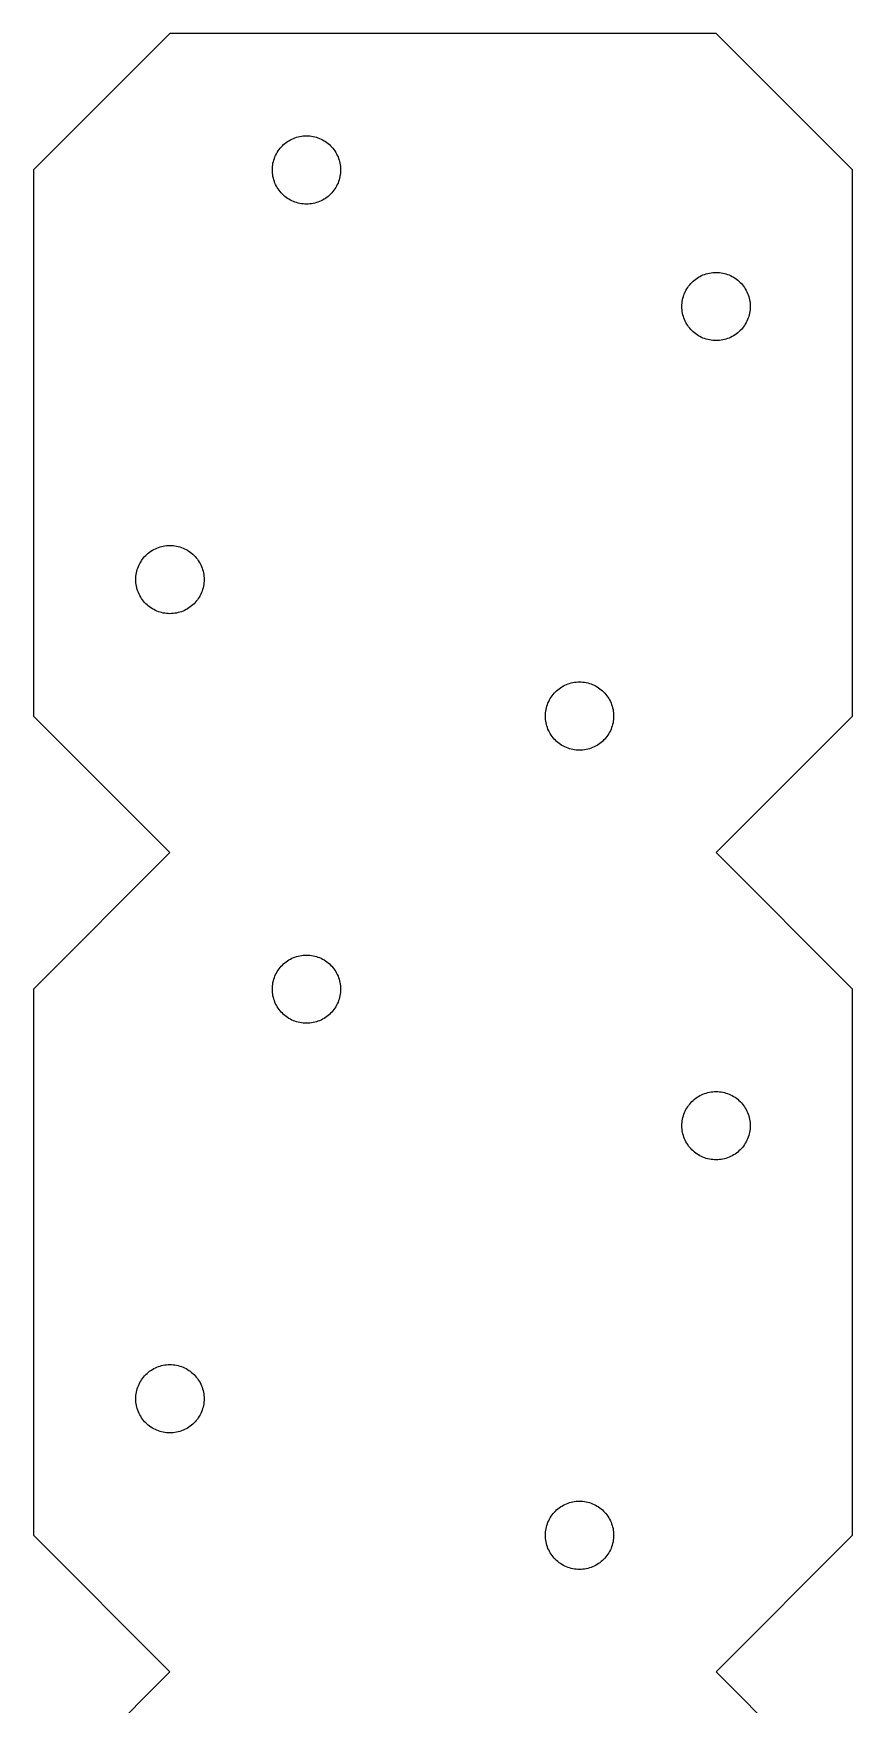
# Model space of a CAD drawing. Header units: metres. Extents: x -12 to 12, y -12 to 84.
# Drawn here: x -12 to 12, y 35.04 to 84 of the extents above; entities that cross this region are included whole.
import ezdxf

# ---------------------------------------------------------------- set-up
doc = ezdxf.new("R2010")
doc.units = ezdxf.units.M

msp = doc.modelspace()

# ---------------------------------------------------------------- linework, layer by layer
for p, q in [((-8, 84), (-12, 80)), ((8, 84), (-8, 84)), ((12, 80), (8, 84)), ((-4.63438, 80.773), (-4.59569, 80.8032)), ((-4.59569, 80.8032), (-4.55556, 80.8315)), ((-4.55556, 80.8315), (-4.5141, 80.8577)), ((-4.5141, 80.8577), (-4.47139, 80.8819)), ((-4.47139, 80.8819), (-4.42755, 80.904)), ((-4.42755, 80.904), (-4.38268, 80.9239)), ((-4.38268, 80.9239), (-4.33688, 80.9415)), ((-4.33688, 80.9415), (-4.29028, 80.9569)), ((-4.29028, 80.9569), (-4.24297, 80.97)), ((-4.24297, 80.97), (-4.19508, 80.9808)), ((-4.19508, 80.9808), (-4.14673, 80.9892)), ((-4.14673, 80.9892), (-4.09801, 80.9952)), ((-4.09801, 80.9952), (-4.04906, 80.9988)), ((-4.04906, 80.9988), (-4, 81)), ((-4, 81), (-3.95093, 80.9988)), ((-3.95093, 80.9988), (-3.90198, 80.9952)), ((-3.90198, 80.9952), (-3.85326, 80.9892)), ((-3.85326, 80.9892), (-3.8049, 80.9808)), ((-3.8049, 80.9808), (-3.75702, 80.97)), ((-3.75702, 80.97), (-3.7097, 80.9569)), ((-3.7097, 80.9569), (-3.6631, 80.9415)), ((-3.6631, 80.9415), (-3.61731, 80.9239)), ((-3.61731, 80.9239), (-3.57243, 80.904)), ((-3.57243, 80.904), (-3.52859, 80.8819)), ((-3.52859, 80.8819), (-3.48589, 80.8577)), ((-3.48589, 80.8577), (-3.44443, 80.8315)), ((-3.44443, 80.8315), (-3.4043, 80.8032)), ((-3.4043, 80.8032), (-3.3656, 80.773)), ((-4.95694, 80.2903), (-4.94154, 80.3369)), ((-4.94154, 80.3369), (-4.92387, 80.3827)), ((-4.92387, 80.3827), (-4.90398, 80.4276)), ((-4.90398, 80.4276), (-4.88191, 80.4714)), ((-4.88191, 80.4714), (-4.85773, 80.5141)), ((-4.85773, 80.5141), (-4.83147, 80.5556)), ((-4.83147, 80.5556), (-4.80321, 80.5957)), ((-4.80321, 80.5957), (-4.77301, 80.6344)), ((-4.77301, 80.6344), (-4.74094, 80.6716)), ((-4.74094, 80.6716), (-4.70709, 80.7071)), ((-4.70709, 80.7071), (-4.67155, 80.741)), ((-4.67155, 80.741), (-4.63438, 80.773)), ((-3.3656, 80.773), (-3.32843, 80.741)), ((-3.32843, 80.741), (-3.29289, 80.7071)), ((-3.29289, 80.7071), (-3.25905, 80.6716)), ((-3.25905, 80.6716), (-3.22697, 80.6344)), ((-3.22697, 80.6344), (-3.19678, 80.5957)), ((-3.19678, 80.5957), (-3.16852, 80.5556)), ((-3.16852, 80.5556), (-3.14226, 80.5141)), ((-3.14226, 80.5141), (-3.11807, 80.4714)), ((-3.11807, 80.4714), (-3.09601, 80.4276)), ((-3.09601, 80.4276), (-3.07611, 80.3827)), ((-3.07611, 80.3827), (-3.05844, 80.3369)), ((-3.05844, 80.3369), (-3.04305, 80.2903)), ((-12, 80), (-12, 64)), ((-5, 80), (-4.99879, 80.0491)), ((-4.99879, 79.9509), (-5, 80)), ((-4.99879, 80.0491), (-4.99518, 80.098)), ((-4.99518, 79.902), (-4.99879, 79.9509)), ((-4.99518, 80.098), (-4.98917, 80.1467)), ((-4.98917, 79.8533), (-4.99518, 79.902)), ((-4.98917, 80.1467), (-4.98077, 80.1951)), ((-4.98077, 79.8049), (-4.98917, 79.8533)), ((-4.98077, 80.1951), (-4.97002, 80.243)), ((-4.97002, 79.757), (-4.98077, 79.8049)), ((-4.97002, 80.243), (-4.95694, 80.2903)), ((-3.04305, 80.2903), (-3.02997, 80.243)), ((-3.02997, 80.243), (-3.01921, 80.1951)), ((-3.01921, 79.8049), (-3.02997, 79.757)), ((-3.01921, 80.1951), (-3.01082, 80.1467)), ((-3.01082, 79.8533), (-3.01921, 79.8049)), ((-3.01082, 80.1467), (-3.00481, 80.098)), ((-3.00481, 79.902), (-3.01082, 79.8533)), ((-3.00481, 80.098), (-3.00119, 80.0491)), ((-3.00119, 79.9509), (-3.00481, 79.902)), ((-3.00119, 80.0491), (-3, 80)), ((-3, 80), (-3.00119, 79.9509)), ((12, 64), (12, 80)), ((-4.95694, 79.7097), (-4.97002, 79.757)), ((-4.94154, 79.6631), (-4.95694, 79.7097)), ((-4.92387, 79.6173), (-4.94154, 79.6631)), ((-4.90398, 79.5724), (-4.92387, 79.6173)), ((-4.88191, 79.5286), (-4.90398, 79.5724)), ((-4.85773, 79.4859), (-4.88191, 79.5286)), ((-4.83147, 79.4444), (-4.85773, 79.4859)), ((-4.80321, 79.4043), (-4.83147, 79.4444)), ((-4.77301, 79.3656), (-4.80321, 79.4043)), ((-4.74094, 79.3284), (-4.77301, 79.3656)), ((-4.70709, 79.2929), (-4.74094, 79.3284)), ((-3.25905, 79.3284), (-3.29289, 79.2929)), ((-3.22697, 79.3656), (-3.25905, 79.3284)), ((-3.19678, 79.4043), (-3.22697, 79.3656)), ((-3.16852, 79.4444), (-3.19678, 79.4043)), ((-3.14226, 79.4859), (-3.16852, 79.4444)), ((-3.11807, 79.5286), (-3.14226, 79.4859)), ((-3.09601, 79.5724), (-3.11807, 79.5286)), ((-3.07611, 79.6173), (-3.09601, 79.5724)), ((-3.05844, 79.6631), (-3.07611, 79.6173)), ((-3.04305, 79.7097), (-3.05844, 79.6631)), ((-3.02997, 79.757), (-3.04305, 79.7097)), ((-4.67155, 79.259), (-4.70709, 79.2929)), ((-4.63438, 79.227), (-4.67155, 79.259)), ((-4.59569, 79.1968), (-4.63438, 79.227)), ((-4.55556, 79.1685), (-4.59569, 79.1968)), ((-4.5141, 79.1423), (-4.55556, 79.1685)), ((-4.47139, 79.1181), (-4.5141, 79.1423)), ((-4.42755, 79.096), (-4.47139, 79.1181)), ((-4.38268, 79.0761), (-4.42755, 79.096)), ((-4.33688, 79.0585), (-4.38268, 79.0761)), ((-4.29028, 79.0431), (-4.33688, 79.0585)), ((-4.24297, 79.03), (-4.29028, 79.0431)), ((-4.19508, 79.0192), (-4.24297, 79.03)), ((-4.14673, 79.0108), (-4.19508, 79.0192)), ((-4.09801, 79.0048), (-4.14673, 79.0108)), ((-4.04906, 79.0012), (-4.09801, 79.0048)), ((-4, 79), (-4.04906, 79.0012)), ((-3.95093, 79.0012), (-4, 79)), ((-3.90198, 79.0048), (-3.95093, 79.0012)), ((-3.85326, 79.0108), (-3.90198, 79.0048)), ((-3.8049, 79.0192), (-3.85326, 79.0108)), ((-3.75702, 79.03), (-3.8049, 79.0192)), ((-3.7097, 79.0431), (-3.75702, 79.03)), ((-3.6631, 79.0585), (-3.7097, 79.0431)), ((-3.61731, 79.0761), (-3.6631, 79.0585)), ((-3.57243, 79.096), (-3.61731, 79.0761)), ((-3.52859, 79.1181), (-3.57243, 79.096)), ((-3.48589, 79.1423), (-3.52859, 79.1181)), ((-3.44443, 79.1685), (-3.48589, 79.1423)), ((-3.4043, 79.1968), (-3.44443, 79.1685)), ((-3.3656, 79.227), (-3.4043, 79.1968)), ((-3.32843, 79.259), (-3.3656, 79.227)), ((-3.29289, 79.2929), (-3.32843, 79.259)), ((7.48589, 76.8577), (7.52859, 76.8819)), ((7.52859, 76.8819), (7.57243, 76.904)), ((7.57243, 76.904), (7.61731, 76.9239)), ((7.61731, 76.9239), (7.6631, 76.9415)), ((7.6631, 76.9415), (7.7097, 76.9569)), ((7.7097, 76.9569), (7.75702, 76.97)), ((7.75702, 76.97), (7.8049, 76.9808)), ((7.8049, 76.9808), (7.85326, 76.9892)), ((7.85326, 76.9892), (7.90198, 76.9952)), ((7.90198, 76.9952), (7.95093, 76.9988)), ((7.95093, 76.9988), (8, 77)), ((8, 77), (8.04906, 76.9988)), ((8.04906, 76.9988), (8.09801, 76.9952)), ((8.09801, 76.9952), (8.14673, 76.9892)), ((8.14673, 76.9892), (8.19508, 76.9808)), ((8.19508, 76.9808), (8.24297, 76.97)), ((8.24297, 76.97), (8.29028, 76.9569)), ((8.29028, 76.9569), (8.33688, 76.9415)), ((8.33688, 76.9415), (8.38268, 76.9239)), ((8.38268, 76.9239), (8.42755, 76.904)), ((8.42755, 76.904), (8.47139, 76.8819)), ((8.47139, 76.8819), (8.5141, 76.8577)), ((7.05844, 76.3369), (7.07611, 76.3827)), ((7.07611, 76.3827), (7.09601, 76.4276)), ((7.09601, 76.4276), (7.11807, 76.4714)), ((7.11807, 76.4714), (7.14226, 76.5141)), ((7.14226, 76.5141), (7.16852, 76.5556)), ((7.16852, 76.5556), (7.19678, 76.5957)), ((7.19678, 76.5957), (7.22697, 76.6344)), ((7.22697, 76.6344), (7.25905, 76.6716)), ((7.25905, 76.6716), (7.29289, 76.7071)), ((7.29289, 76.7071), (7.32843, 76.741)), ((7.32843, 76.741), (7.3656, 76.773)), ((7.3656, 76.773), (7.4043, 76.8032)), ((7.4043, 76.8032), (7.44443, 76.8315)), ((7.44443, 76.8315), (7.48589, 76.8577)), ((8.5141, 76.8577), (8.55556, 76.8315)), ((8.55556, 76.8315), (8.59569, 76.8032)), ((8.59569, 76.8032), (8.63438, 76.773)), ((8.63438, 76.773), (8.67155, 76.741)), ((8.67155, 76.741), (8.70709, 76.7071)), ((8.70709, 76.7071), (8.74094, 76.6716)), ((8.74094, 76.6716), (8.77301, 76.6344)), ((8.77301, 76.6344), (8.80321, 76.5957)), ((8.80321, 76.5957), (8.83147, 76.5556)), ((8.83147, 76.5556), (8.85773, 76.5141)), ((8.85773, 76.5141), (8.88191, 76.4714)), ((8.88191, 76.4714), (8.90398, 76.4276)), ((8.90398, 76.4276), (8.92387, 76.3827)), ((8.92387, 76.3827), (8.94154, 76.3369)), ((7, 76), (7.00119, 76.0491)), ((7.00119, 75.9509), (7, 76)), ((7.00119, 76.0491), (7.00481, 76.098)), ((7.00481, 75.902), (7.00119, 75.9509)), ((7.00481, 76.098), (7.01082, 76.1467)), ((7.01082, 75.8533), (7.00481, 75.902)), ((7.01082, 76.1467), (7.01921, 76.1951)), ((7.01921, 76.1951), (7.02997, 76.243)), ((7.02997, 76.243), (7.04305, 76.2903)), ((7.04305, 76.2903), (7.05844, 76.3369)), ((8.94154, 76.3369), (8.95694, 76.2903)), ((8.95694, 76.2903), (8.97002, 76.243)), ((8.97002, 76.243), (8.98077, 76.1951)), ((8.98077, 76.1951), (8.98917, 76.1467)), ((8.98917, 76.1467), (8.99518, 76.098)), ((8.99518, 75.902), (8.98917, 75.8533)), ((8.99518, 76.098), (8.99879, 76.0491)), ((8.99879, 75.9509), (8.99518, 75.902)), ((8.99879, 76.0491), (9, 76)), ((9, 76), (8.99879, 75.9509)), ((7.01921, 75.8049), (7.01082, 75.8533)), ((7.02997, 75.757), (7.01921, 75.8049)), ((7.04305, 75.7097), (7.02997, 75.757)), ((7.05844, 75.6631), (7.04305, 75.7097)), ((7.07611, 75.6173), (7.05844, 75.6631)), ((7.09601, 75.5724), (7.07611, 75.6173)), ((7.11807, 75.5286), (7.09601, 75.5724)), ((7.14226, 75.4859), (7.11807, 75.5286)), ((7.16852, 75.4444), (7.14226, 75.4859)), ((7.19678, 75.4043), (7.16852, 75.4444)), ((7.22697, 75.3656), (7.19678, 75.4043)), ((8.80321, 75.4043), (8.77301, 75.3656)), ((8.83147, 75.4444), (8.80321, 75.4043)), ((8.85773, 75.4859), (8.83147, 75.4444)), ((8.88191, 75.5286), (8.85773, 75.4859)), ((8.90398, 75.5724), (8.88191, 75.5286)), ((8.92387, 75.6173), (8.90398, 75.5724)), ((8.94154, 75.6631), (8.92387, 75.6173)), ((8.95694, 75.7097), (8.94154, 75.6631)), ((8.97002, 75.757), (8.95694, 75.7097)), ((8.98077, 75.8049), (8.97002, 75.757)), ((8.98917, 75.8533), (8.98077, 75.8049)), ((7.25905, 75.3284), (7.22697, 75.3656)), ((7.29289, 75.2929), (7.25905, 75.3284)), ((7.32843, 75.259), (7.29289, 75.2929)), ((7.3656, 75.227), (7.32843, 75.259)), ((7.4043, 75.1968), (7.3656, 75.227)), ((7.44443, 75.1685), (7.4043, 75.1968)), ((7.48589, 75.1423), (7.44443, 75.1685)), ((7.52859, 75.1181), (7.48589, 75.1423)), ((7.57243, 75.096), (7.52859, 75.1181)), ((7.61731, 75.0761), (7.57243, 75.096)), ((7.6631, 75.0585), (7.61731, 75.0761)), ((7.7097, 75.0431), (7.6631, 75.0585)), ((7.75702, 75.03), (7.7097, 75.0431)), ((7.8049, 75.0192), (7.75702, 75.03)), ((7.85326, 75.0108), (7.8049, 75.0192)), ((7.90198, 75.0048), (7.85326, 75.0108)), ((7.95093, 75.0012), (7.90198, 75.0048)), ((8, 75), (7.95093, 75.0012)), ((8.04906, 75.0012), (8, 75)), ((8.09801, 75.0048), (8.04906, 75.0012)), ((8.14673, 75.0108), (8.09801, 75.0048)), ((8.19508, 75.0192), (8.14673, 75.0108)), ((8.24297, 75.03), (8.19508, 75.0192)), ((8.29028, 75.0431), (8.24297, 75.03)), ((8.33688, 75.0585), (8.29028, 75.0431)), ((8.38268, 75.0761), (8.33688, 75.0585)), ((8.42755, 75.096), (8.38268, 75.0761)), ((8.47139, 75.1181), (8.42755, 75.096)), ((8.5141, 75.1423), (8.47139, 75.1181)), ((8.55556, 75.1685), (8.5141, 75.1423)), ((8.59569, 75.1968), (8.55556, 75.1685)), ((8.63438, 75.227), (8.59569, 75.1968)), ((8.67155, 75.259), (8.63438, 75.227)), ((8.70709, 75.2929), (8.67155, 75.259)), ((8.74094, 75.3284), (8.70709, 75.2929)), ((8.77301, 75.3656), (8.74094, 75.3284)), ((-8.85773, 68.5141), (-8.83147, 68.5556)), ((-8.83147, 68.5556), (-8.80321, 68.5957)), ((-8.80321, 68.5957), (-8.77301, 68.6344)), ((-8.77301, 68.6344), (-8.74094, 68.6716)), ((-8.74094, 68.6716), (-8.70709, 68.7071)), ((-8.70709, 68.7071), (-8.67155, 68.741)), ((-8.67155, 68.741), (-8.63438, 68.773)), ((-8.63438, 68.773), (-8.59569, 68.8032)), ((-8.59569, 68.8032), (-8.55556, 68.8315)), ((-8.55556, 68.8315), (-8.5141, 68.8577)), ((-8.5141, 68.8577), (-8.47139, 68.8819)), ((-8.47139, 68.8819), (-8.42755, 68.904)), ((-8.42755, 68.904), (-8.38268, 68.9239)), ((-8.38268, 68.9239), (-8.33688, 68.9415)), ((-8.33688, 68.9415), (-8.29028, 68.9569)), ((-8.29028, 68.9569), (-8.24297, 68.97)), ((-8.24297, 68.97), (-8.19508, 68.9808)), ((-8.19508, 68.9808), (-8.14673, 68.9892)), ((-8.14673, 68.9892), (-8.09801, 68.9952)), ((-8.09801, 68.9952), (-8.04906, 68.9988)), ((-8.04906, 68.9988), (-8, 69)), ((-8, 69), (-7.95093, 68.9988)), ((-7.95093, 68.9988), (-7.90198, 68.9952)), ((-7.90198, 68.9952), (-7.85326, 68.9892)), ((-7.85326, 68.9892), (-7.8049, 68.9808)), ((-7.8049, 68.9808), (-7.75702, 68.97)), ((-7.75702, 68.97), (-7.7097, 68.9569)), ((-7.7097, 68.9569), (-7.6631, 68.9415)), ((-7.6631, 68.9415), (-7.61731, 68.9239)), ((-7.61731, 68.9239), (-7.57243, 68.904)), ((-7.57243, 68.904), (-7.52859, 68.8819)), ((-7.52859, 68.8819), (-7.48589, 68.8577)), ((-7.48589, 68.8577), (-7.44443, 68.8315)), ((-7.44443, 68.8315), (-7.4043, 68.8032)), ((-7.4043, 68.8032), (-7.3656, 68.773)), ((-7.3656, 68.773), (-7.32843, 68.741)), ((-7.32843, 68.741), (-7.29289, 68.7071)), ((-7.29289, 68.7071), (-7.25905, 68.6716)), ((-7.25905, 68.6716), (-7.22697, 68.6344)), ((-7.22697, 68.6344), (-7.19678, 68.5957)), ((-7.19678, 68.5957), (-7.16852, 68.5556)), ((-7.16852, 68.5556), (-7.14226, 68.5141)), ((-8.99879, 68.0491), (-8.99518, 68.098)), ((-8.99518, 68.098), (-8.98917, 68.1467)), ((-8.98917, 68.1467), (-8.98077, 68.1951)), ((-8.98077, 68.1951), (-8.97002, 68.243)), ((-8.97002, 68.243), (-8.95694, 68.2903)), ((-8.95694, 68.2903), (-8.94154, 68.3369)), ((-8.94154, 68.3369), (-8.92387, 68.3827)), ((-8.92387, 68.3827), (-8.90398, 68.4276)), ((-8.90398, 68.4276), (-8.88191, 68.4714)), ((-8.88191, 68.4714), (-8.85773, 68.5141)), ((-7.14226, 68.5141), (-7.11807, 68.4714)), ((-7.11807, 68.4714), (-7.09601, 68.4276)), ((-7.09601, 68.4276), (-7.07611, 68.3827)), ((-7.07611, 68.3827), (-7.05844, 68.3369)), ((-7.05844, 68.3369), (-7.04305, 68.2903)), ((-7.04305, 68.2903), (-7.02997, 68.243)), ((-7.02997, 68.243), (-7.01921, 68.1951)), ((-7.01921, 68.1951), (-7.01082, 68.1467)), ((-7.01082, 68.1467), (-7.00481, 68.098)), ((-7.00481, 68.098), (-7.00119, 68.0491)), ((-9, 68), (-8.99879, 68.0491)), ((-8.99879, 67.9509), (-9, 68)), ((-8.99518, 67.902), (-8.99879, 67.9509)), ((-8.98917, 67.8533), (-8.99518, 67.902)), ((-8.98077, 67.8049), (-8.98917, 67.8533)), ((-8.97002, 67.757), (-8.98077, 67.8049)), ((-8.95694, 67.7097), (-8.97002, 67.757)), ((-8.94154, 67.6631), (-8.95694, 67.7097)), ((-8.92387, 67.6173), (-8.94154, 67.6631)), ((-8.90398, 67.5724), (-8.92387, 67.6173)), ((-8.88191, 67.5286), (-8.90398, 67.5724)), ((-7.09601, 67.5724), (-7.11807, 67.5286)), ((-7.07611, 67.6173), (-7.09601, 67.5724)), ((-7.05844, 67.6631), (-7.07611, 67.6173)), ((-7.04305, 67.7097), (-7.05844, 67.6631)), ((-7.02997, 67.757), (-7.04305, 67.7097)), ((-7.01921, 67.8049), (-7.02997, 67.757)), ((-7.01082, 67.8533), (-7.01921, 67.8049)), ((-7.00481, 67.902), (-7.01082, 67.8533)), ((-7.00119, 67.9509), (-7.00481, 67.902)), ((-7.00119, 68.0491), (-7, 68)), ((-7, 68), (-7.00119, 67.9509)), ((-8.85773, 67.4859), (-8.88191, 67.5286)), ((-8.83147, 67.4444), (-8.85773, 67.4859)), ((-8.80321, 67.4043), (-8.83147, 67.4444)), ((-8.77301, 67.3656), (-8.80321, 67.4043)), ((-8.74094, 67.3284), (-8.77301, 67.3656)), ((-8.70709, 67.2929), (-8.74094, 67.3284)), ((-8.67155, 67.259), (-8.70709, 67.2929)), ((-8.63438, 67.227), (-8.67155, 67.259)), ((-8.59569, 67.1968), (-8.63438, 67.227)), ((-8.55556, 67.1685), (-8.59569, 67.1968)), ((-8.5141, 67.1423), (-8.55556, 67.1685)), ((-8.47139, 67.1181), (-8.5141, 67.1423)), ((-8.42755, 67.096), (-8.47139, 67.1181)), ((-8.38268, 67.0761), (-8.42755, 67.096)), ((-8.33688, 67.0585), (-8.38268, 67.0761)), ((-7.61731, 67.0761), (-7.6631, 67.0585)), ((-7.57243, 67.096), (-7.61731, 67.0761)), ((-7.52859, 67.1181), (-7.57243, 67.096)), ((-7.48589, 67.1423), (-7.52859, 67.1181)), ((-7.44443, 67.1685), (-7.48589, 67.1423)), ((-7.4043, 67.1968), (-7.44443, 67.1685)), ((-7.3656, 67.227), (-7.4043, 67.1968)), ((-7.32843, 67.259), (-7.3656, 67.227)), ((-7.29289, 67.2929), (-7.32843, 67.259)), ((-7.25905, 67.3284), (-7.29289, 67.2929)), ((-7.22697, 67.3656), (-7.25905, 67.3284)), ((-7.19678, 67.4043), (-7.22697, 67.3656)), ((-7.16852, 67.4444), (-7.19678, 67.4043)), ((-7.14226, 67.4859), (-7.16852, 67.4444)), ((-7.11807, 67.5286), (-7.14226, 67.4859)), ((-8.29028, 67.0431), (-8.33688, 67.0585)), ((-8.24297, 67.03), (-8.29028, 67.0431)), ((-8.19508, 67.0192), (-8.24297, 67.03)), ((-8.14673, 67.0108), (-8.19508, 67.0192)), ((-8.09801, 67.0048), (-8.14673, 67.0108)), ((-8.04906, 67.0012), (-8.09801, 67.0048)), ((-8, 67), (-8.04906, 67.0012)), ((-7.95093, 67.0012), (-8, 67)), ((-7.90198, 67.0048), (-7.95093, 67.0012)), ((-7.85326, 67.0108), (-7.90198, 67.0048)), ((-7.8049, 67.0192), (-7.85326, 67.0108)), ((-7.75702, 67.03), (-7.8049, 67.0192)), ((-7.7097, 67.0431), (-7.75702, 67.03)), ((-7.6631, 67.0585), (-7.7097, 67.0431)), ((3.19678, 64.5957), (3.22697, 64.6344)), ((3.22697, 64.6344), (3.25905, 64.6716)), ((3.25905, 64.6716), (3.29289, 64.7071)), ((3.29289, 64.7071), (3.32843, 64.741)), ((3.32843, 64.741), (3.3656, 64.773)), ((3.3656, 64.773), (3.4043, 64.8032)), ((3.4043, 64.8032), (3.44443, 64.8315)), ((3.44443, 64.8315), (3.48589, 64.8577)), ((3.48589, 64.8577), (3.52859, 64.8819)), ((3.52859, 64.8819), (3.57243, 64.904)), ((3.57243, 64.904), (3.61731, 64.9239)), ((3.61731, 64.9239), (3.6631, 64.9415)), ((3.6631, 64.9415), (3.7097, 64.9569)), ((3.7097, 64.9569), (3.75702, 64.97)), ((3.75702, 64.97), (3.8049, 64.9808)), ((3.8049, 64.9808), (3.85326, 64.9892)), ((3.85326, 64.9892), (3.90198, 64.9952)), ((3.90198, 64.9952), (3.95093, 64.9988)), ((3.95093, 64.9988), (4, 65)), ((4, 65), (4.04906, 64.9988)), ((4.04906, 64.9988), (4.09801, 64.9952)), ((4.09801, 64.9952), (4.14673, 64.9892)), ((4.14673, 64.9892), (4.19508, 64.9808)), ((4.19508, 64.9808), (4.24297, 64.97)), ((4.24297, 64.97), (4.29028, 64.9569)), ((4.29028, 64.9569), (4.33688, 64.9415)), ((4.33688, 64.9415), (4.38268, 64.9239)), ((4.38268, 64.9239), (4.42755, 64.904)), ((4.42755, 64.904), (4.47139, 64.8819)), ((4.47139, 64.8819), (4.5141, 64.8577)), ((4.5141, 64.8577), (4.55556, 64.8315)), ((4.55556, 64.8315), (4.59569, 64.8032)), ((4.59569, 64.8032), (4.63438, 64.773)), ((4.63438, 64.773), (4.67155, 64.741)), ((4.67155, 64.741), (4.70709, 64.7071)), ((4.70709, 64.7071), (4.74094, 64.6716)), ((4.74094, 64.6716), (4.77301, 64.6344)), ((4.77301, 64.6344), (4.80321, 64.5957)), ((3.00481, 64.098), (3.01082, 64.1467)), ((3.01082, 64.1467), (3.01921, 64.1951)), ((3.01921, 64.1951), (3.02997, 64.243)), ((3.02997, 64.243), (3.04305, 64.2903)), ((3.04305, 64.2903), (3.05844, 64.3369)), ((3.05844, 64.3369), (3.07611, 64.3827)), ((3.07611, 64.3827), (3.09601, 64.4276)), ((3.09601, 64.4276), (3.11807, 64.4714)), ((3.11807, 64.4714), (3.14226, 64.5141)), ((3.14226, 64.5141), (3.16852, 64.5556)), ((3.16852, 64.5556), (3.19678, 64.5957)), ((4.80321, 64.5957), (4.83147, 64.5556)), ((4.83147, 64.5556), (4.85773, 64.5141)), ((4.85773, 64.5141), (4.88191, 64.4714)), ((4.88191, 64.4714), (4.90398, 64.4276)), ((4.90398, 64.4276), (4.92387, 64.3827)), ((4.92387, 64.3827), (4.94154, 64.3369)), ((4.94154, 64.3369), (4.95694, 64.2903)), ((4.95694, 64.2903), (4.97002, 64.243)), ((4.97002, 64.243), (4.98077, 64.1951)), ((4.98077, 64.1951), (4.98917, 64.1467)), ((4.98917, 64.1467), (4.99518, 64.098)), ((-12, 64), (-8, 60)), ((3, 64), (3.00119, 64.0491)), ((3.00119, 63.9509), (3, 64)), ((3.00119, 64.0491), (3.00481, 64.098)), ((3.00481, 63.902), (3.00119, 63.9509)), ((3.01082, 63.8533), (3.00481, 63.902)), ((3.01921, 63.8049), (3.01082, 63.8533)), ((3.02997, 63.757), (3.01921, 63.8049)), ((3.04305, 63.7097), (3.02997, 63.757)), ((3.05844, 63.6631), (3.04305, 63.7097)), ((3.07611, 63.6173), (3.05844, 63.6631)), ((4.94154, 63.6631), (4.92387, 63.6173)), ((4.95694, 63.7097), (4.94154, 63.6631)), ((4.97002, 63.757), (4.95694, 63.7097)), ((4.98077, 63.8049), (4.97002, 63.757)), ((4.98917, 63.8533), (4.98077, 63.8049)), ((4.99518, 63.902), (4.98917, 63.8533)), ((4.99518, 64.098), (4.99879, 64.0491)), ((4.99879, 63.9509), (4.99518, 63.902)), ((4.99879, 64.0491), (5, 64)), ((5, 64), (4.99879, 63.9509)), ((8, 60), (12, 64)), ((3.09601, 63.5724), (3.07611, 63.6173)), ((3.11807, 63.5286), (3.09601, 63.5724)), ((3.14226, 63.4859), (3.11807, 63.5286)), ((3.16852, 63.4444), (3.14226, 63.4859)), ((3.19678, 63.4043), (3.16852, 63.4444)), ((3.22697, 63.3656), (3.19678, 63.4043)), ((3.25905, 63.3284), (3.22697, 63.3656)), ((3.29289, 63.2929), (3.25905, 63.3284)), ((3.32843, 63.259), (3.29289, 63.2929)), ((3.3656, 63.227), (3.32843, 63.259)), ((3.4043, 63.1968), (3.3656, 63.227)), ((3.44443, 63.1685), (3.4043, 63.1968)), ((3.48589, 63.1423), (3.44443, 63.1685)), ((4.55556, 63.1685), (4.5141, 63.1423)), ((4.59569, 63.1968), (4.55556, 63.1685)), ((4.63438, 63.227), (4.59569, 63.1968)), ((4.67155, 63.259), (4.63438, 63.227)), ((4.70709, 63.2929), (4.67155, 63.259)), ((4.74094, 63.3284), (4.70709, 63.2929)), ((4.77301, 63.3656), (4.74094, 63.3284)), ((4.80321, 63.4043), (4.77301, 63.3656)), ((4.83147, 63.4444), (4.80321, 63.4043)), ((4.85773, 63.4859), (4.83147, 63.4444)), ((4.88191, 63.5286), (4.85773, 63.4859)), ((4.90398, 63.5724), (4.88191, 63.5286)), ((4.92387, 63.6173), (4.90398, 63.5724)), ((3.52859, 63.1181), (3.48589, 63.1423)), ((3.57243, 63.096), (3.52859, 63.1181)), ((3.61731, 63.0761), (3.57243, 63.096)), ((3.6631, 63.0585), (3.61731, 63.0761)), ((3.7097, 63.0431), (3.6631, 63.0585)), ((3.75702, 63.03), (3.7097, 63.0431)), ((3.8049, 63.0192), (3.75702, 63.03)), ((3.85326, 63.0108), (3.8049, 63.0192)), ((3.90198, 63.0048), (3.85326, 63.0108)), ((3.95093, 63.0012), (3.90198, 63.0048)), ((4, 63), (3.95093, 63.0012)), ((4.04906, 63.0012), (4, 63)), ((4.09801, 63.0048), (4.04906, 63.0012)), ((4.14673, 63.0108), (4.09801, 63.0048)), ((4.19508, 63.0192), (4.14673, 63.0108)), ((4.24297, 63.03), (4.19508, 63.0192)), ((4.29028, 63.0431), (4.24297, 63.03)), ((4.33688, 63.0585), (4.29028, 63.0431)), ((4.38268, 63.0761), (4.33688, 63.0585)), ((4.42755, 63.096), (4.38268, 63.0761)), ((4.47139, 63.1181), (4.42755, 63.096)), ((4.5141, 63.1423), (4.47139, 63.1181)), ((-8, 60), (-12, 56)), ((12, 56), (8, 60)), ((-4.63438, 56.773), (-4.59569, 56.8032)), ((-4.59569, 56.8032), (-4.55556, 56.8315)), ((-4.55556, 56.8315), (-4.5141, 56.8577)), ((-4.5141, 56.8577), (-4.47139, 56.8819)), ((-4.47139, 56.8819), (-4.42755, 56.904)), ((-4.42755, 56.904), (-4.38268, 56.9239)), ((-4.38268, 56.9239), (-4.33688, 56.9415)), ((-4.33688, 56.9415), (-4.29028, 56.9569)), ((-4.29028, 56.9569), (-4.24297, 56.97)), ((-4.24297, 56.97), (-4.19508, 56.9808)), ((-4.19508, 56.9808), (-4.14673, 56.9892)), ((-4.14673, 56.9892), (-4.09801, 56.9952)), ((-4.09801, 56.9952), (-4.04906, 56.9988)), ((-4.04906, 56.9988), (-4, 57)), ((-4, 57), (-3.95093, 56.9988)), ((-3.95093, 56.9988), (-3.90198, 56.9952)), ((-3.90198, 56.9952), (-3.85326, 56.9892)), ((-3.85326, 56.9892), (-3.8049, 56.9808)), ((-3.8049, 56.9808), (-3.75702, 56.97)), ((-3.75702, 56.97), (-3.7097, 56.9569)), ((-3.7097, 56.9569), (-3.6631, 56.9415)), ((-3.6631, 56.9415), (-3.61731, 56.9239)), ((-3.61731, 56.9239), (-3.57243, 56.904)), ((-3.57243, 56.904), (-3.52859, 56.8819)), ((-3.52859, 56.8819), (-3.48589, 56.8577)), ((-3.48589, 56.8577), (-3.44443, 56.8315)), ((-3.44443, 56.8315), (-3.4043, 56.8032)), ((-3.4043, 56.8032), (-3.3656, 56.773)), ((-4.95694, 56.2903), (-4.94154, 56.3369)), ((-4.94154, 56.3369), (-4.92387, 56.3827)), ((-4.92387, 56.3827), (-4.90398, 56.4276)), ((-4.90398, 56.4276), (-4.88191, 56.4714)), ((-4.88191, 56.4714), (-4.85773, 56.5141)), ((-4.85773, 56.5141), (-4.83147, 56.5556)), ((-4.83147, 56.5556), (-4.80321, 56.5957)), ((-4.80321, 56.5957), (-4.77301, 56.6344)), ((-4.77301, 56.6344), (-4.74094, 56.6716)), ((-4.74094, 56.6716), (-4.70709, 56.7071)), ((-4.70709, 56.7071), (-4.67155, 56.741)), ((-4.67155, 56.741), (-4.63438, 56.773)), ((-3.3656, 56.773), (-3.32843, 56.741)), ((-3.32843, 56.741), (-3.29289, 56.7071)), ((-3.29289, 56.7071), (-3.25905, 56.6716)), ((-3.25905, 56.6716), (-3.22697, 56.6344)), ((-3.22697, 56.6344), (-3.19678, 56.5957)), ((-3.19678, 56.5957), (-3.16852, 56.5556)), ((-3.16852, 56.5556), (-3.14226, 56.5141)), ((-3.14226, 56.5141), (-3.11807, 56.4714)), ((-3.11807, 56.4714), (-3.09601, 56.4276)), ((-3.09601, 56.4276), (-3.07611, 56.3827)), ((-3.07611, 56.3827), (-3.05844, 56.3369)), ((-3.05844, 56.3369), (-3.04305, 56.2903)), ((-12, 56), (-12, 40)), ((-5, 56), (-4.99879, 56.0491)), ((-4.99879, 55.9509), (-5, 56)), ((-4.99879, 56.0491), (-4.99518, 56.098)), ((-4.99518, 55.902), (-4.99879, 55.9509)), ((-4.99518, 56.098), (-4.98917, 56.1467)), ((-4.98917, 55.8533), (-4.99518, 55.902)), ((-4.98917, 56.1467), (-4.98077, 56.1951)), ((-4.98077, 55.8049), (-4.98917, 55.8533)), ((-4.98077, 56.1951), (-4.97002, 56.243)), ((-4.97002, 56.243), (-4.95694, 56.2903)), ((-3.04305, 56.2903), (-3.02997, 56.243)), ((-3.02997, 56.243), (-3.01921, 56.1951)), ((-3.01921, 56.1951), (-3.01082, 56.1467)), ((-3.01082, 55.8533), (-3.01921, 55.8049)), ((-3.01082, 56.1467), (-3.00481, 56.098)), ((-3.00481, 55.902), (-3.01082, 55.8533)), ((-3.00481, 56.098), (-3.00119, 56.0491)), ((-3.00119, 55.9509), (-3.00481, 55.902)), ((-3.00119, 56.0491), (-3, 56)), ((-3, 56), (-3.00119, 55.9509)), ((12, 40), (12, 56)), ((-4.97002, 55.757), (-4.98077, 55.8049)), ((-4.95694, 55.7097), (-4.97002, 55.757)), ((-4.94154, 55.6631), (-4.95694, 55.7097)), ((-4.92387, 55.6173), (-4.94154, 55.6631)), ((-4.90398, 55.5724), (-4.92387, 55.6173)), ((-4.88191, 55.5286), (-4.90398, 55.5724)), ((-4.85773, 55.4859), (-4.88191, 55.5286)), ((-4.83147, 55.4444), (-4.85773, 55.4859)), ((-4.80321, 55.4043), (-4.83147, 55.4444)), ((-4.77301, 55.3656), (-4.80321, 55.4043)), ((-4.74094, 55.3284), (-4.77301, 55.3656)), ((-4.70709, 55.2929), (-4.74094, 55.3284)), ((-3.25905, 55.3284), (-3.29289, 55.2929)), ((-3.22697, 55.3656), (-3.25905, 55.3284)), ((-3.19678, 55.4043), (-3.22697, 55.3656)), ((-3.16852, 55.4444), (-3.19678, 55.4043)), ((-3.14226, 55.4859), (-3.16852, 55.4444)), ((-3.11807, 55.5286), (-3.14226, 55.4859)), ((-3.09601, 55.5724), (-3.11807, 55.5286)), ((-3.07611, 55.6173), (-3.09601, 55.5724)), ((-3.05844, 55.6631), (-3.07611, 55.6173)), ((-3.04305, 55.7097), (-3.05844, 55.6631)), ((-3.02997, 55.757), (-3.04305, 55.7097)), ((-3.01921, 55.8049), (-3.02997, 55.757)), ((-4.67155, 55.259), (-4.70709, 55.2929)), ((-4.63438, 55.227), (-4.67155, 55.259)), ((-4.59569, 55.1968), (-4.63438, 55.227)), ((-4.55556, 55.1685), (-4.59569, 55.1968)), ((-4.5141, 55.1423), (-4.55556, 55.1685)), ((-4.47139, 55.1181), (-4.5141, 55.1423)), ((-4.42755, 55.096), (-4.47139, 55.1181)), ((-4.38268, 55.0761), (-4.42755, 55.096)), ((-4.33688, 55.0585), (-4.38268, 55.0761)), ((-4.29028, 55.0431), (-4.33688, 55.0585)), ((-4.24297, 55.03), (-4.29028, 55.0431)), ((-4.19508, 55.0192), (-4.24297, 55.03)), ((-4.14673, 55.0108), (-4.19508, 55.0192)), ((-4.09801, 55.0048), (-4.14673, 55.0108)), ((-4.04906, 55.0012), (-4.09801, 55.0048)), ((-4, 55), (-4.04906, 55.0012)), ((-3.95093, 55.0012), (-4, 55)), ((-3.90198, 55.0048), (-3.95093, 55.0012)), ((-3.85326, 55.0108), (-3.90198, 55.0048)), ((-3.8049, 55.0192), (-3.85326, 55.0108)), ((-3.75702, 55.03), (-3.8049, 55.0192)), ((-3.7097, 55.0431), (-3.75702, 55.03)), ((-3.6631, 55.0585), (-3.7097, 55.0431)), ((-3.61731, 55.0761), (-3.6631, 55.0585)), ((-3.57243, 55.096), (-3.61731, 55.0761)), ((-3.52859, 55.1181), (-3.57243, 55.096)), ((-3.48589, 55.1423), (-3.52859, 55.1181)), ((-3.44443, 55.1685), (-3.48589, 55.1423)), ((-3.4043, 55.1968), (-3.44443, 55.1685)), ((-3.3656, 55.227), (-3.4043, 55.1968)), ((-3.32843, 55.259), (-3.3656, 55.227)), ((-3.29289, 55.2929), (-3.32843, 55.259)), ((7.48589, 52.8577), (7.52859, 52.8819)), ((7.52859, 52.8819), (7.57243, 52.904)), ((7.57243, 52.904), (7.61731, 52.9239)), ((7.61731, 52.9239), (7.6631, 52.9415)), ((7.6631, 52.9415), (7.7097, 52.9569)), ((7.7097, 52.9569), (7.75702, 52.97)), ((7.75702, 52.97), (7.8049, 52.9808)), ((7.8049, 52.9808), (7.85326, 52.9892)), ((7.85326, 52.9892), (7.90198, 52.9952)), ((7.90198, 52.9952), (7.95093, 52.9988)), ((7.95093, 52.9988), (8, 53)), ((8, 53), (8.04906, 52.9988)), ((8.04906, 52.9988), (8.09801, 52.9952)), ((8.09801, 52.9952), (8.14673, 52.9892)), ((8.14673, 52.9892), (8.19508, 52.9808)), ((8.19508, 52.9808), (8.24297, 52.97)), ((8.24297, 52.97), (8.29028, 52.9569)), ((8.29028, 52.9569), (8.33688, 52.9415)), ((8.33688, 52.9415), (8.38268, 52.9239)), ((8.38268, 52.9239), (8.42755, 52.904)), ((8.42755, 52.904), (8.47139, 52.8819)), ((8.47139, 52.8819), (8.5141, 52.8577)), ((7.07611, 52.3827), (7.09601, 52.4276)), ((7.09601, 52.4276), (7.11807, 52.4714)), ((7.11807, 52.4714), (7.14226, 52.5141)), ((7.14226, 52.5141), (7.16852, 52.5556)), ((7.16852, 52.5556), (7.19678, 52.5957)), ((7.19678, 52.5957), (7.22697, 52.6344)), ((7.22697, 52.6344), (7.25905, 52.6716)), ((7.25905, 52.6716), (7.29289, 52.7071)), ((7.29289, 52.7071), (7.32843, 52.741)), ((7.32843, 52.741), (7.3656, 52.773)), ((7.3656, 52.773), (7.4043, 52.8032)), ((7.4043, 52.8032), (7.44443, 52.8315)), ((7.44443, 52.8315), (7.48589, 52.8577)), ((8.5141, 52.8577), (8.55556, 52.8315)), ((8.55556, 52.8315), (8.59569, 52.8032)), ((8.59569, 52.8032), (8.63438, 52.773)), ((8.63438, 52.773), (8.67155, 52.741)), ((8.67155, 52.741), (8.70709, 52.7071)), ((8.70709, 52.7071), (8.74094, 52.6716)), ((8.74094, 52.6716), (8.77301, 52.6344)), ((8.77301, 52.6344), (8.80321, 52.5957)), ((8.80321, 52.5957), (8.83147, 52.5556)), ((8.83147, 52.5556), (8.85773, 52.5141)), ((8.85773, 52.5141), (8.88191, 52.4714)), ((8.88191, 52.4714), (8.90398, 52.4276)), ((8.90398, 52.4276), (8.92387, 52.3827)), ((7, 52), (7.00119, 52.0491)), ((7.00119, 51.9509), (7, 52)), ((7.00119, 52.0491), (7.00481, 52.098)), ((7.00481, 51.902), (7.00119, 51.9509)), ((7.00481, 52.098), (7.01082, 52.1467)), ((7.01082, 51.8533), (7.00481, 51.902)), ((7.01082, 52.1467), (7.01921, 52.1951)), ((7.01921, 52.1951), (7.02997, 52.243)), ((7.02997, 52.243), (7.04305, 52.2903)), ((7.04305, 52.2903), (7.05844, 52.3369)), ((7.05844, 52.3369), (7.07611, 52.3827)), ((8.92387, 52.3827), (8.94154, 52.3369)), ((8.94154, 52.3369), (8.95694, 52.2903)), ((8.95694, 52.2903), (8.97002, 52.243)), ((8.97002, 52.243), (8.98077, 52.1951)), ((8.98077, 52.1951), (8.98917, 52.1467)), ((8.98917, 52.1467), (8.99518, 52.098)), ((8.99518, 51.902), (8.98917, 51.8533)), ((8.99518, 52.098), (8.99879, 52.0491)), ((8.99879, 51.9509), (8.99518, 51.902)), ((8.99879, 52.0491), (9, 52)), ((9, 52), (8.99879, 51.9509)), ((7.01921, 51.8049), (7.01082, 51.8533)), ((7.02997, 51.757), (7.01921, 51.8049)), ((7.04305, 51.7097), (7.02997, 51.757)), ((7.05844, 51.6631), (7.04305, 51.7097)), ((7.07611, 51.6173), (7.05844, 51.6631)), ((7.09601, 51.5724), (7.07611, 51.6173)), ((7.11807, 51.5286), (7.09601, 51.5724)), ((7.14226, 51.4859), (7.11807, 51.5286)), ((7.16852, 51.4444), (7.14226, 51.4859)), ((7.19678, 51.4043), (7.16852, 51.4444)), ((8.83147, 51.4444), (8.80321, 51.4043)), ((8.85773, 51.4859), (8.83147, 51.4444)), ((8.88191, 51.5286), (8.85773, 51.4859)), ((8.90398, 51.5724), (8.88191, 51.5286)), ((8.92387, 51.6173), (8.90398, 51.5724)), ((8.94154, 51.6631), (8.92387, 51.6173)), ((8.95694, 51.7097), (8.94154, 51.6631)), ((8.97002, 51.757), (8.95694, 51.7097)), ((8.98077, 51.8049), (8.97002, 51.757)), ((8.98917, 51.8533), (8.98077, 51.8049)), ((7.22697, 51.3656), (7.19678, 51.4043)), ((7.25905, 51.3284), (7.22697, 51.3656)), ((7.29289, 51.2929), (7.25905, 51.3284)), ((7.32843, 51.259), (7.29289, 51.2929)), ((7.3656, 51.227), (7.32843, 51.259)), ((7.4043, 51.1968), (7.3656, 51.227)), ((7.44443, 51.1685), (7.4043, 51.1968)), ((7.48589, 51.1423), (7.44443, 51.1685)), ((7.52859, 51.1181), (7.48589, 51.1423)), ((7.57243, 51.096), (7.52859, 51.1181)), ((7.61731, 51.0761), (7.57243, 51.096)), ((7.6631, 51.0585), (7.61731, 51.0761)), ((7.7097, 51.0431), (7.6631, 51.0585)), ((7.75702, 51.03), (7.7097, 51.0431)), ((7.8049, 51.0192), (7.75702, 51.03)), ((7.85326, 51.0108), (7.8049, 51.0192)), ((7.90198, 51.0048), (7.85326, 51.0108)), ((7.95093, 51.0012), (7.90198, 51.0048)), ((8, 51), (7.95093, 51.0012)), ((8.04906, 51.0012), (8, 51)), ((8.09801, 51.0048), (8.04906, 51.0012)), ((8.14673, 51.0108), (8.09801, 51.0048)), ((8.19508, 51.0192), (8.14673, 51.0108)), ((8.24297, 51.03), (8.19508, 51.0192)), ((8.29028, 51.0431), (8.24297, 51.03)), ((8.33688, 51.0585), (8.29028, 51.0431)), ((8.38268, 51.0761), (8.33688, 51.0585)), ((8.42755, 51.096), (8.38268, 51.0761)), ((8.47139, 51.1181), (8.42755, 51.096)), ((8.5141, 51.1423), (8.47139, 51.1181)), ((8.55556, 51.1685), (8.5141, 51.1423)), ((8.59569, 51.1968), (8.55556, 51.1685)), ((8.63438, 51.227), (8.59569, 51.1968)), ((8.67155, 51.259), (8.63438, 51.227)), ((8.70709, 51.2929), (8.67155, 51.259)), ((8.74094, 51.3284), (8.70709, 51.2929)), ((8.77301, 51.3656), (8.74094, 51.3284)), ((8.80321, 51.4043), (8.77301, 51.3656)), ((-8.85773, 44.5141), (-8.83147, 44.5556)), ((-8.83147, 44.5556), (-8.80321, 44.5957)), ((-8.80321, 44.5957), (-8.77301, 44.6344)), ((-8.77301, 44.6344), (-8.74094, 44.6716)), ((-8.74094, 44.6716), (-8.70709, 44.7071)), ((-8.70709, 44.7071), (-8.67155, 44.741)), ((-8.67155, 44.741), (-8.63438, 44.773)), ((-8.63438, 44.773), (-8.59569, 44.8032)), ((-8.59569, 44.8032), (-8.55556, 44.8315)), ((-8.55556, 44.8315), (-8.5141, 44.8577)), ((-8.5141, 44.8577), (-8.47139, 44.8819)), ((-8.47139, 44.8819), (-8.42755, 44.904)), ((-8.42755, 44.904), (-8.38268, 44.9239)), ((-8.38268, 44.9239), (-8.33688, 44.9415)), ((-8.33688, 44.9415), (-8.29028, 44.9569)), ((-8.29028, 44.9569), (-8.24297, 44.97)), ((-8.24297, 44.97), (-8.19508, 44.9808)), ((-8.19508, 44.9808), (-8.14673, 44.9892)), ((-8.14673, 44.9892), (-8.09801, 44.9952)), ((-8.09801, 44.9952), (-8.04906, 44.9988)), ((-8.04906, 44.9988), (-8, 45)), ((-8, 45), (-7.95093, 44.9988)), ((-7.95093, 44.9988), (-7.90198, 44.9952)), ((-7.90198, 44.9952), (-7.85326, 44.9892)), ((-7.85326, 44.9892), (-7.8049, 44.9808)), ((-7.8049, 44.9808), (-7.75702, 44.97)), ((-7.75702, 44.97), (-7.7097, 44.9569)), ((-7.7097, 44.9569), (-7.6631, 44.9415)), ((-7.6631, 44.9415), (-7.61731, 44.9239)), ((-7.61731, 44.9239), (-7.57243, 44.904)), ((-7.57243, 44.904), (-7.52859, 44.8819)), ((-7.52859, 44.8819), (-7.48589, 44.8577)), ((-7.48589, 44.8577), (-7.44443, 44.8315)), ((-7.44443, 44.8315), (-7.4043, 44.8032)), ((-7.4043, 44.8032), (-7.3656, 44.773)), ((-7.3656, 44.773), (-7.32843, 44.741)), ((-7.32843, 44.741), (-7.29289, 44.7071)), ((-7.29289, 44.7071), (-7.25905, 44.6716)), ((-7.25905, 44.6716), (-7.22697, 44.6344)), ((-7.22697, 44.6344), (-7.19678, 44.5957)), ((-7.19678, 44.5957), (-7.16852, 44.5556)), ((-7.16852, 44.5556), (-7.14226, 44.5141)), ((-8.99879, 44.0491), (-8.99518, 44.098)), ((-8.99518, 44.098), (-8.98917, 44.1467)), ((-8.98917, 44.1467), (-8.98077, 44.1951)), ((-8.98077, 44.1951), (-8.97002, 44.243)), ((-8.97002, 44.243), (-8.95694, 44.2903)), ((-8.95694, 44.2903), (-8.94154, 44.3369)), ((-8.94154, 44.3369), (-8.92387, 44.3827)), ((-8.92387, 44.3827), (-8.90398, 44.4276)), ((-8.90398, 44.4276), (-8.88191, 44.4714)), ((-8.88191, 44.4714), (-8.85773, 44.5141)), ((-7.14226, 44.5141), (-7.11807, 44.4714)), ((-7.11807, 44.4714), (-7.09601, 44.4276)), ((-7.09601, 44.4276), (-7.07611, 44.3827)), ((-7.07611, 44.3827), (-7.05844, 44.3369)), ((-7.05844, 44.3369), (-7.04305, 44.2903)), ((-7.04305, 44.2903), (-7.02997, 44.243)), ((-7.02997, 44.243), (-7.01921, 44.1951)), ((-7.01921, 44.1951), (-7.01082, 44.1467)), ((-7.01082, 44.1467), (-7.00481, 44.098)), ((-7.00481, 44.098), (-7.00119, 44.0491)), ((-9, 44), (-8.99879, 44.0491)), ((-8.99879, 43.9509), (-9, 44)), ((-8.99518, 43.902), (-8.99879, 43.9509)), ((-8.98917, 43.8533), (-8.99518, 43.902)), ((-8.98077, 43.8049), (-8.98917, 43.8533)), ((-8.97002, 43.757), (-8.98077, 43.8049)), ((-8.95694, 43.7097), (-8.97002, 43.757)), ((-8.94154, 43.6631), (-8.95694, 43.7097)), ((-8.92387, 43.6173), (-8.94154, 43.6631)), ((-8.90398, 43.5724), (-8.92387, 43.6173)), ((-7.07611, 43.6173), (-7.09601, 43.5724)), ((-7.05844, 43.6631), (-7.07611, 43.6173)), ((-7.04305, 43.7097), (-7.05844, 43.6631)), ((-7.02997, 43.757), (-7.04305, 43.7097)), ((-7.01921, 43.8049), (-7.02997, 43.757)), ((-7.01082, 43.8533), (-7.01921, 43.8049)), ((-7.00481, 43.902), (-7.01082, 43.8533)), ((-7.00119, 43.9509), (-7.00481, 43.902)), ((-7.00119, 44.0491), (-7, 44)), ((-7, 44), (-7.00119, 43.9509)), ((-8.88191, 43.5286), (-8.90398, 43.5724)), ((-8.85773, 43.4859), (-8.88191, 43.5286)), ((-8.83147, 43.4444), (-8.85773, 43.4859)), ((-8.80321, 43.4043), (-8.83147, 43.4444)), ((-8.77301, 43.3656), (-8.80321, 43.4043)), ((-8.74094, 43.3284), (-8.77301, 43.3656)), ((-8.70709, 43.2929), (-8.74094, 43.3284)), ((-8.67155, 43.259), (-8.70709, 43.2929)), ((-8.63438, 43.227), (-8.67155, 43.259)), ((-8.59569, 43.1968), (-8.63438, 43.227)), ((-8.55556, 43.1685), (-8.59569, 43.1968)), ((-8.5141, 43.1423), (-8.55556, 43.1685)), ((-8.47139, 43.1181), (-8.5141, 43.1423)), ((-8.42755, 43.096), (-8.47139, 43.1181)), ((-8.38268, 43.0761), (-8.42755, 43.096)), ((-7.57243, 43.096), (-7.61731, 43.0761)), ((-7.52859, 43.1181), (-7.57243, 43.096)), ((-7.48589, 43.1423), (-7.52859, 43.1181)), ((-7.44443, 43.1685), (-7.48589, 43.1423)), ((-7.4043, 43.1968), (-7.44443, 43.1685)), ((-7.3656, 43.227), (-7.4043, 43.1968)), ((-7.32843, 43.259), (-7.3656, 43.227)), ((-7.29289, 43.2929), (-7.32843, 43.259)), ((-7.25905, 43.3284), (-7.29289, 43.2929)), ((-7.22697, 43.3656), (-7.25905, 43.3284)), ((-7.19678, 43.4043), (-7.22697, 43.3656)), ((-7.16852, 43.4444), (-7.19678, 43.4043)), ((-7.14226, 43.4859), (-7.16852, 43.4444)), ((-7.11807, 43.5286), (-7.14226, 43.4859)), ((-7.09601, 43.5724), (-7.11807, 43.5286)), ((-8.33688, 43.0585), (-8.38268, 43.0761)), ((-8.29028, 43.0431), (-8.33688, 43.0585)), ((-8.24297, 43.03), (-8.29028, 43.0431)), ((-8.19508, 43.0192), (-8.24297, 43.03)), ((-8.14673, 43.0108), (-8.19508, 43.0192)), ((-8.09801, 43.0048), (-8.14673, 43.0108)), ((-8.04906, 43.0012), (-8.09801, 43.0048)), ((-8, 43), (-8.04906, 43.0012)), ((-7.95093, 43.0012), (-8, 43)), ((-7.90198, 43.0048), (-7.95093, 43.0012)), ((-7.85326, 43.0108), (-7.90198, 43.0048)), ((-7.8049, 43.0192), (-7.85326, 43.0108)), ((-7.75702, 43.03), (-7.8049, 43.0192)), ((-7.7097, 43.0431), (-7.75702, 43.03)), ((-7.6631, 43.0585), (-7.7097, 43.0431)), ((-7.61731, 43.0761), (-7.6631, 43.0585)), ((3.22697, 40.6344), (3.25905, 40.6716)), ((3.25905, 40.6716), (3.29289, 40.7071)), ((3.29289, 40.7071), (3.32843, 40.741)), ((3.32843, 40.741), (3.3656, 40.773)), ((3.3656, 40.773), (3.4043, 40.8032)), ((3.4043, 40.8032), (3.44443, 40.8315)), ((3.44443, 40.8315), (3.48589, 40.8577)), ((3.48589, 40.8577), (3.52859, 40.8819)), ((3.52859, 40.8819), (3.57243, 40.904)), ((3.57243, 40.904), (3.61731, 40.9239)), ((3.61731, 40.9239), (3.6631, 40.9415)), ((3.6631, 40.9415), (3.7097, 40.9569)), ((3.7097, 40.9569), (3.75702, 40.97)), ((3.75702, 40.97), (3.8049, 40.9808)), ((3.8049, 40.9808), (3.85326, 40.9892)), ((3.85326, 40.9892), (3.90198, 40.9952)), ((3.90198, 40.9952), (3.95093, 40.9988)), ((3.95093, 40.9988), (4, 41)), ((4, 41), (4.04906, 40.9988)), ((4.04906, 40.9988), (4.09801, 40.9952)), ((4.09801, 40.9952), (4.14673, 40.9892)), ((4.14673, 40.9892), (4.19508, 40.9808)), ((4.19508, 40.9808), (4.24297, 40.97)), ((4.24297, 40.97), (4.29028, 40.9569)), ((4.29028, 40.9569), (4.33688, 40.9415)), ((4.33688, 40.9415), (4.38268, 40.9239)), ((4.38268, 40.9239), (4.42755, 40.904)), ((4.42755, 40.904), (4.47139, 40.8819)), ((4.47139, 40.8819), (4.5141, 40.8577)), ((4.5141, 40.8577), (4.55556, 40.8315)), ((4.55556, 40.8315), (4.59569, 40.8032)), ((4.59569, 40.8032), (4.63438, 40.773)), ((4.63438, 40.773), (4.67155, 40.741)), ((4.67155, 40.741), (4.70709, 40.7071)), ((4.70709, 40.7071), (4.74094, 40.6716)), ((4.74094, 40.6716), (4.77301, 40.6344)), ((3.01082, 40.1467), (3.01921, 40.1951)), ((3.01921, 40.1951), (3.02997, 40.243)), ((3.02997, 40.243), (3.04305, 40.2903)), ((3.04305, 40.2903), (3.05844, 40.3369)), ((3.05844, 40.3369), (3.07611, 40.3827)), ((3.07611, 40.3827), (3.09601, 40.4276)), ((3.09601, 40.4276), (3.11807, 40.4714)), ((3.11807, 40.4714), (3.14226, 40.5141)), ((3.14226, 40.5141), (3.16852, 40.5556)), ((3.16852, 40.5556), (3.19678, 40.5957)), ((3.19678, 40.5957), (3.22697, 40.6344)), ((4.77301, 40.6344), (4.80321, 40.5957)), ((4.80321, 40.5957), (4.83147, 40.5556)), ((4.83147, 40.5556), (4.85773, 40.5141)), ((4.85773, 40.5141), (4.88191, 40.4714)), ((4.88191, 40.4714), (4.90398, 40.4276)), ((4.90398, 40.4276), (4.92387, 40.3827)), ((4.92387, 40.3827), (4.94154, 40.3369)), ((4.94154, 40.3369), (4.95694, 40.2903)), ((4.95694, 40.2903), (4.97002, 40.243)), ((4.97002, 40.243), (4.98077, 40.1951)), ((4.98077, 40.1951), (4.98917, 40.1467)), ((-12, 40), (-8, 36)), ((3, 40), (3.00119, 40.0491)), ((3.00119, 39.9509), (3, 40)), ((3.00119, 40.0491), (3.00481, 40.098)), ((3.00481, 39.902), (3.00119, 39.9509)), ((3.00481, 40.098), (3.01082, 40.1467)), ((3.01082, 39.8533), (3.00481, 39.902)), ((3.01921, 39.8049), (3.01082, 39.8533)), ((3.02997, 39.757), (3.01921, 39.8049)), ((3.04305, 39.7097), (3.02997, 39.757)), ((3.05844, 39.6631), (3.04305, 39.7097)), ((3.07611, 39.6173), (3.05844, 39.6631)), ((4.94154, 39.6631), (4.92387, 39.6173)), ((4.95694, 39.7097), (4.94154, 39.6631)), ((4.97002, 39.757), (4.95694, 39.7097)), ((4.98077, 39.8049), (4.97002, 39.757)), ((4.98917, 39.8533), (4.98077, 39.8049)), ((4.98917, 40.1467), (4.99518, 40.098)), ((4.99518, 39.902), (4.98917, 39.8533)), ((4.99518, 40.098), (4.99879, 40.0491)), ((4.99879, 39.9509), (4.99518, 39.902)), ((4.99879, 40.0491), (5, 40)), ((5, 40), (4.99879, 39.9509)), ((8, 36), (12, 40)), ((3.09601, 39.5724), (3.07611, 39.6173)), ((3.11807, 39.5286), (3.09601, 39.5724)), ((3.14226, 39.4859), (3.11807, 39.5286)), ((3.16852, 39.4444), (3.14226, 39.4859)), ((3.19678, 39.4043), (3.16852, 39.4444)), ((3.22697, 39.3656), (3.19678, 39.4043)), ((3.25905, 39.3284), (3.22697, 39.3656)), ((3.29289, 39.2929), (3.25905, 39.3284)), ((3.32843, 39.259), (3.29289, 39.2929)), ((3.3656, 39.227), (3.32843, 39.259)), ((3.4043, 39.1968), (3.3656, 39.227)), ((3.44443, 39.1685), (3.4043, 39.1968)), ((3.48589, 39.1423), (3.44443, 39.1685)), ((4.55556, 39.1685), (4.5141, 39.1423)), ((4.59569, 39.1968), (4.55556, 39.1685)), ((4.63438, 39.227), (4.59569, 39.1968)), ((4.67155, 39.259), (4.63438, 39.227)), ((4.70709, 39.2929), (4.67155, 39.259)), ((4.74094, 39.3284), (4.70709, 39.2929)), ((4.77301, 39.3656), (4.74094, 39.3284)), ((4.80321, 39.4043), (4.77301, 39.3656)), ((4.83147, 39.4444), (4.80321, 39.4043)), ((4.85773, 39.4859), (4.83147, 39.4444)), ((4.88191, 39.5286), (4.85773, 39.4859)), ((4.90398, 39.5724), (4.88191, 39.5286)), ((4.92387, 39.6173), (4.90398, 39.5724)), ((3.52859, 39.1181), (3.48589, 39.1423)), ((3.57243, 39.096), (3.52859, 39.1181)), ((3.61731, 39.0761), (3.57243, 39.096)), ((3.6631, 39.0585), (3.61731, 39.0761)), ((3.7097, 39.0431), (3.6631, 39.0585)), ((3.75702, 39.03), (3.7097, 39.0431)), ((3.8049, 39.0192), (3.75702, 39.03)), ((3.85326, 39.0108), (3.8049, 39.0192)), ((3.90198, 39.0048), (3.85326, 39.0108)), ((3.95093, 39.0012), (3.90198, 39.0048)), ((4, 39), (3.95093, 39.0012)), ((4.04906, 39.0012), (4, 39)), ((4.09801, 39.0048), (4.04906, 39.0012)), ((4.14673, 39.0108), (4.09801, 39.0048)), ((4.19508, 39.0192), (4.14673, 39.0108)), ((4.24297, 39.03), (4.19508, 39.0192)), ((4.29028, 39.0431), (4.24297, 39.03)), ((4.33688, 39.0585), (4.29028, 39.0431)), ((4.38268, 39.0761), (4.33688, 39.0585)), ((4.42755, 39.096), (4.38268, 39.0761)), ((4.47139, 39.1181), (4.42755, 39.096)), ((4.5141, 39.1423), (4.47139, 39.1181)), ((-8, 36), (-12, 32)), ((12, 32), (8, 36))]:
    msp.add_line(p, q)

doc.saveas('drawing.dxf')
